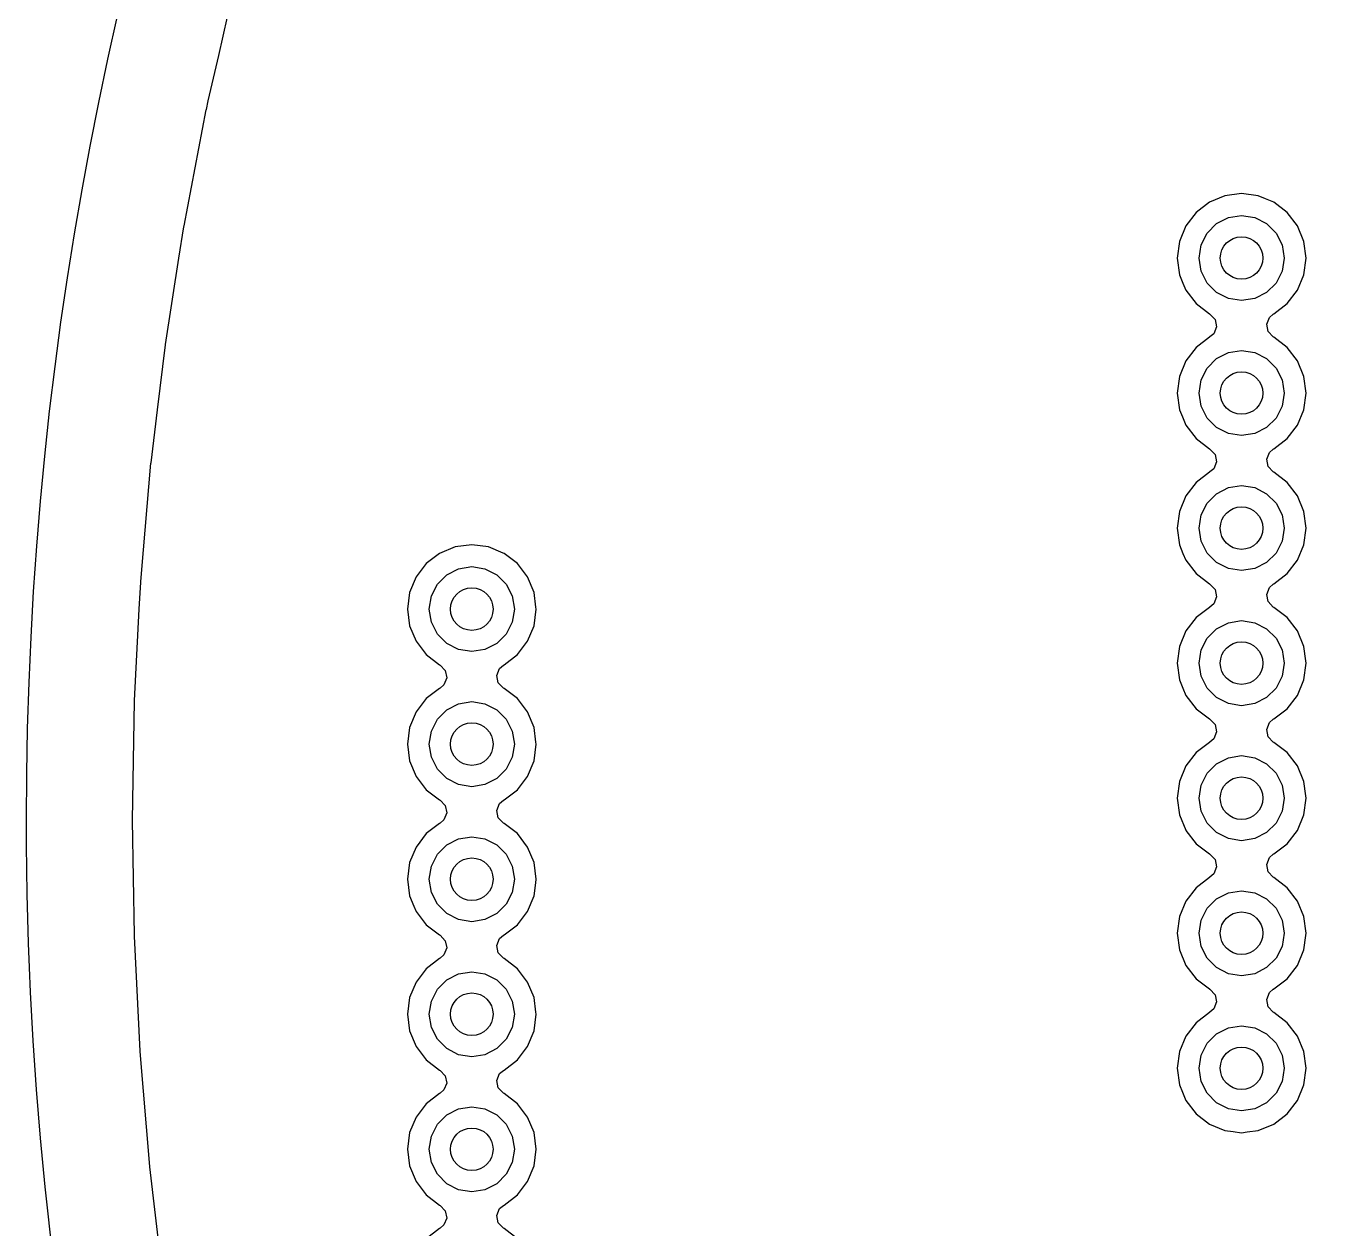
# Model space of a CAD drawing. Extents: x 116 to 183, y -128 to -37.6.
# Drawn here: x 115.95 to 128.21, y -74.92 to -63.6 of the extents above; entities that cross this region are included whole.
import ezdxf

# ---------------------------------------------------------------- set-up
doc = ezdxf.new("R2010")
doc.units = 0
doc.layers.add('BLACK', color=7, linetype='CONTINUOUS')

msp = doc.modelspace()

# ---------------------------------------------------------------- linework, layer by layer
at = {"layer": 'BLACK', "linetype": 'CONTINUOUS'}
for p, q in [((117.762006, -63.880998), (117.894907, -63.298719)), ((117.664253, -64.309282), (117.762006, -63.880998)), ((117.646201, -64.388374), (117.664253, -64.309282)), ((117.435717, -65.48316), (117.645324, -64.392547)), ((117.645324, -64.392547), (117.646201, -64.388374)), ((127.224237, -65.200956), (127.07816, -65.261463)), ((127.224239, -65.200955), (127.224237, -65.200956)), ((127.380999, -65.180318), (127.224239, -65.200955)), ((127.381001, -65.180318), (127.380999, -65.180318)), ((127.53776, -65.200955), (127.381001, -65.180318)), ((127.537762, -65.200956), (127.53776, -65.200955)), ((127.605852, -65.22916), (127.537762, -65.200956)), ((127.07816, -65.261463), (126.952718, -65.357718)), ((127.683841, -65.261464), (127.605852, -65.22916)), ((127.809282, -65.357718), (127.683841, -65.261464)), ((126.952718, -65.357718), (126.856463, -65.48316)), ((127.057393, -65.550886), (127.145886, -65.462393)), ((127.145886, -65.462393), (127.257393, -65.405577)), ((127.257393, -65.405577), (127.381, -65.386)), ((127.381, -65.386), (127.504607, -65.405577)), ((127.504607, -65.405577), (127.616114, -65.462393)), ((127.616114, -65.462393), (127.704607, -65.550886)), ((127.905536, -65.483159), (127.809282, -65.357718)), ((117.387966, -65.785998), (117.433652, -65.494287)), ((117.433652, -65.494287), (117.434384, -65.490093)), ((117.434384, -65.490093), (117.435717, -65.48316)), ((126.856463, -65.48316), (126.795956, -65.629237)), ((127.000577, -65.662393), (127.057393, -65.550886)), ((127.704607, -65.550886), (127.761423, -65.662393)), ((127.966044, -65.629238), (127.905536, -65.483159)), ((126.795955, -65.629239), (126.775318, -65.785998)), ((126.795956, -65.629237), (126.795955, -65.629239)), ((126.981, -65.786), (127.000577, -65.662393)), ((127.761423, -65.662393), (127.781, -65.786)), ((127.986682, -65.785998), (127.966044, -65.629238)), ((117.260708, -66.598549), (117.387966, -65.785998)), ((126.775318, -65.785998), (126.775318, -65.786001)), ((126.775318, -65.786001), (126.795955, -65.94276)), ((127.000577, -65.909607), (126.981, -65.786)), ((127.781, -65.786), (127.761423, -65.909607)), ((127.966044, -65.942762), (127.986682, -65.786)), ((127.986682, -65.786), (127.986682, -65.785998)), ((126.795955, -65.94276), (126.795956, -65.942762)), ((126.795956, -65.942762), (126.829383, -66.023463)), ((127.057393, -66.021114), (127.000577, -65.909607)), ((127.761423, -65.909607), (127.704607, -66.021114)), ((127.905536, -66.088841), (127.966044, -65.942762)), ((126.829383, -66.023463), (126.856464, -66.088841)), ((127.145886, -66.109607), (127.057393, -66.021114)), ((127.704607, -66.021114), (127.616114, -66.109607)), ((126.856464, -66.088841), (126.952718, -66.214282)), ((127.257393, -66.166423), (127.145886, -66.109607)), ((127.381, -66.186), (127.257393, -66.166423)), ((127.504607, -66.166423), (127.381, -66.186)), ((127.616114, -66.109607), (127.504607, -66.166423)), ((127.809282, -66.214282), (127.905536, -66.088841)), ((126.952718, -66.214282), (127.078159, -66.310536)), ((127.078159, -66.310536), (127.078166, -66.310541)), ((127.078166, -66.310541), (127.083487, -66.313613)), ((127.083487, -66.313613), (127.131703, -66.364179)), ((127.643037, -66.344352), (127.678515, -66.31361)), ((127.678515, -66.31361), (127.683828, -66.310541)), ((127.683828, -66.310541), (127.683841, -66.310536)), ((127.683841, -66.310536), (127.809282, -66.214282)), ((127.144927, -66.432786), (127.118959, -66.497651)), ((127.131703, -66.364179), (127.144927, -66.432786)), ((127.617072, -66.409218), (127.643037, -66.344352)), ((127.630298, -66.477825), (127.617072, -66.409218)), ((127.078166, -66.531458), (126.952718, -66.627718)), ((127.083487, -66.528387), (127.078166, -66.531458)), ((127.118959, -66.497651), (127.083487, -66.528387)), ((127.678515, -66.52839), (127.630298, -66.477825)), ((127.683834, -66.531461), (127.678515, -66.52839)), ((127.683841, -66.531464), (127.683834, -66.531461)), ((127.809282, -66.627718), (127.683841, -66.531464)), ((117.18611, -67.212318), (117.260127, -66.602726)), ((117.260127, -66.602726), (117.260708, -66.598549)), ((126.952718, -66.627718), (126.856463, -66.75316)), ((127.145886, -66.732393), (127.257393, -66.675577)), ((127.257393, -66.675577), (127.381, -66.656)), ((127.381, -66.656), (127.504607, -66.675577)), ((127.504607, -66.675577), (127.616114, -66.732393)), ((127.905536, -66.753159), (127.809282, -66.627718)), ((126.856463, -66.75316), (126.795956, -66.899237)), ((127.000577, -66.932393), (127.057393, -66.820886)), ((127.057393, -66.820886), (127.145886, -66.732393)), ((127.616114, -66.732393), (127.704607, -66.820886)), ((127.704607, -66.820886), (127.761423, -66.932393)), ((127.966044, -66.899238), (127.905536, -66.753159)), ((126.795955, -66.899239), (126.775318, -67.055998)), ((126.795956, -66.899237), (126.795955, -66.899239)), ((126.981, -67.056), (127.000577, -66.932393)), ((127.761423, -66.932393), (127.781, -67.056)), ((127.986682, -67.055998), (127.966044, -66.899238)), ((126.775318, -67.055998), (126.775318, -67.056001)), ((126.775318, -67.056001), (126.795955, -67.21276)), ((127.000577, -67.179607), (126.981, -67.056)), ((127.781, -67.056), (127.761423, -67.179607)), ((127.966044, -67.212762), (127.986682, -67.056)), ((127.986682, -67.056), (127.986682, -67.055998)), ((127.057393, -67.291114), (127.000577, -67.179607)), ((127.761423, -67.179607), (127.704607, -67.291114)), ((117.125406, -67.712262), (117.18611, -67.212318)), ((126.795955, -67.21276), (126.795956, -67.212762)), ((126.795956, -67.212762), (126.823905, -67.280238)), ((126.823905, -67.280238), (126.856464, -67.358841)), ((127.145886, -67.379607), (127.057393, -67.291114)), ((127.704607, -67.291114), (127.616114, -67.379607)), ((127.905536, -67.358841), (127.966044, -67.212762)), ((126.856464, -67.358841), (126.952718, -67.484282)), ((127.257393, -67.436423), (127.145886, -67.379607)), ((127.616114, -67.379607), (127.504607, -67.436423)), ((127.809282, -67.484282), (127.905536, -67.358841)), ((126.952718, -67.484282), (127.078159, -67.580536)), ((127.381, -67.456), (127.257393, -67.436423)), ((127.504607, -67.436423), (127.381, -67.456)), ((127.683841, -67.580536), (127.809282, -67.484282)), ((127.078159, -67.580536), (127.078166, -67.580541)), ((127.078166, -67.580541), (127.083487, -67.583613)), ((127.083487, -67.583613), (127.131703, -67.634179)), ((127.131703, -67.634179), (127.144927, -67.702786)), ((127.617072, -67.679218), (127.643037, -67.614352)), ((127.630298, -67.747825), (127.617072, -67.679218)), ((127.643037, -67.614352), (127.678515, -67.58361)), ((127.678515, -67.58361), (127.683828, -67.580541)), ((127.683828, -67.580541), (127.683841, -67.580536)), ((117.035174, -68.754282), (117.124964, -67.716515)), ((117.124964, -67.716515), (117.125406, -67.712262)), ((127.078166, -67.801458), (126.952718, -67.897718)), ((127.083487, -67.798387), (127.078166, -67.801458)), ((127.118959, -67.767651), (127.083487, -67.798387)), ((127.144927, -67.702786), (127.118959, -67.767651)), ((127.678515, -67.79839), (127.630298, -67.747825)), ((127.683834, -67.801461), (127.678515, -67.79839)), ((127.683841, -67.801464), (127.683834, -67.801461)), ((127.809282, -67.897718), (127.683841, -67.801464)), ((126.952718, -67.897718), (126.856463, -68.02316)), ((127.257393, -67.945577), (127.381, -67.926)), ((127.381, -67.926), (127.504607, -67.945577)), ((127.905536, -68.023159), (127.809282, -67.897718)), ((126.856463, -68.02316), (126.795956, -68.169237)), ((127.057393, -68.090886), (127.145886, -68.002393)), ((127.145886, -68.002393), (127.257393, -67.945577)), ((127.504607, -67.945577), (127.616114, -68.002393)), ((127.616114, -68.002393), (127.704607, -68.090886)), ((127.966044, -68.169238), (127.905536, -68.023159)), ((126.795955, -68.169239), (126.775318, -68.325998)), ((126.795956, -68.169237), (126.795955, -68.169239)), ((127.000577, -68.202393), (127.057393, -68.090886)), ((127.704607, -68.090886), (127.761423, -68.202393)), ((127.986682, -68.326), (127.966044, -68.169238)), ((126.981, -68.326), (127.000577, -68.202393)), ((127.761423, -68.202393), (127.781, -68.326)), ((126.775318, -68.325998), (126.775318, -68.326001)), ((126.775318, -68.326001), (126.795955, -68.48276)), ((127.000577, -68.449607), (126.981, -68.326)), ((127.781, -68.326), (127.761423, -68.449607)), ((127.966044, -68.482762), (127.986682, -68.326)), ((119.985237, -68.502956), (119.83916, -68.563463)), ((119.985239, -68.502955), (119.985237, -68.502956)), ((120.141999, -68.482318), (119.985239, -68.502955)), ((120.142001, -68.482318), (120.141999, -68.482318)), ((120.29876, -68.502955), (120.142001, -68.482318)), ((120.298762, -68.502956), (120.29876, -68.502955)), ((120.437412, -68.560387), (120.298762, -68.502956)), ((126.795955, -68.48276), (126.795956, -68.482762)), ((126.795956, -68.482762), (126.829383, -68.563463)), ((127.057393, -68.561114), (127.000577, -68.449607)), ((127.761423, -68.449607), (127.704607, -68.561114)), ((127.905536, -68.628841), (127.966044, -68.482762)), ((119.713718, -68.659718), (119.617463, -68.78516)), ((119.83916, -68.563463), (119.713718, -68.659718)), ((120.444841, -68.563464), (120.437412, -68.560387)), ((120.570282, -68.659718), (120.444841, -68.563464)), ((120.666536, -68.785159), (120.570282, -68.659718)), ((126.829383, -68.563463), (126.856464, -68.628841)), ((126.856464, -68.628841), (126.952718, -68.754282)), ((127.145886, -68.649607), (127.057393, -68.561114)), ((127.257393, -68.706423), (127.145886, -68.649607)), ((127.616114, -68.649607), (127.504607, -68.706423)), ((127.704607, -68.561114), (127.616114, -68.649607)), ((127.809282, -68.754282), (127.905536, -68.628841)), ((117.028625, -68.829966), (117.035174, -68.754282)), ((119.818393, -68.852886), (119.906886, -68.764393)), ((119.906886, -68.764393), (120.018393, -68.707577)), ((120.018393, -68.707577), (120.142, -68.688)), ((120.142, -68.688), (120.265607, -68.707577)), ((120.265607, -68.707577), (120.377114, -68.764393)), ((120.377114, -68.764393), (120.465607, -68.852886)), ((126.952718, -68.754282), (127.078159, -68.850536)), ((127.381, -68.726), (127.257393, -68.706423)), ((127.504607, -68.706423), (127.381, -68.726)), ((127.683841, -68.850536), (127.809282, -68.754282)), ((117.015176, -69.087998), (117.028329, -68.834227)), ((117.028329, -68.834227), (117.028625, -68.829966)), ((119.617463, -68.78516), (119.556956, -68.931237)), ((119.761577, -68.964393), (119.818393, -68.852886)), ((120.465607, -68.852886), (120.522423, -68.964393)), ((120.727044, -68.931238), (120.666536, -68.785159)), ((127.078159, -68.850536), (127.078166, -68.850541)), ((127.078166, -68.850541), (127.083487, -68.853613)), ((127.083487, -68.853613), (127.131703, -68.904179)), ((127.131703, -68.904179), (127.144927, -68.972786)), ((127.617072, -68.949218), (127.643037, -68.884352)), ((127.643037, -68.884352), (127.678515, -68.85361)), ((127.678515, -68.85361), (127.683828, -68.850541)), ((127.683828, -68.850541), (127.683841, -68.850536)), ((119.556955, -68.931239), (119.536318, -69.087998)), ((119.556956, -68.931237), (119.556955, -68.931239)), ((119.742, -69.088), (119.761577, -68.964393)), ((120.522423, -68.964393), (120.542, -69.088)), ((120.727044, -68.931239), (120.727044, -68.931238)), ((120.7451, -69.06839), (120.727044, -68.931239)), ((127.144927, -68.972786), (127.118959, -69.037651)), ((127.630298, -69.017825), (127.617072, -68.949218)), ((127.678515, -69.06839), (127.630298, -69.017825)), ((116.970642, -69.947239), (117.015176, -69.087998)), ((119.536318, -69.087998), (119.536318, -69.088001)), ((119.536318, -69.088001), (119.556955, -69.24476)), ((119.761577, -69.211607), (119.742, -69.088)), ((120.542, -69.088), (120.522423, -69.211607)), ((120.727044, -69.244762), (120.747682, -69.088)), ((120.747682, -69.088), (120.7451, -69.06839)), ((127.078166, -69.071458), (126.952718, -69.167718)), ((127.083487, -69.068387), (127.078166, -69.071458)), ((127.118959, -69.037651), (127.083487, -69.068387)), ((127.683834, -69.071461), (127.678515, -69.06839)), ((127.683841, -69.071464), (127.683834, -69.071461)), ((127.809282, -69.167718), (127.683841, -69.071464)), ((119.556955, -69.24476), (119.556956, -69.244762)), ((119.556956, -69.244762), (119.617464, -69.390841)), ((119.818393, -69.323114), (119.761577, -69.211607)), ((120.522423, -69.211607), (120.465607, -69.323114)), ((120.666536, -69.390841), (120.727044, -69.244762)), ((126.952718, -69.167718), (126.856463, -69.29316)), ((127.057393, -69.360886), (127.145886, -69.272393)), ((127.145886, -69.272393), (127.257393, -69.215577)), ((127.257393, -69.215577), (127.381, -69.196)), ((127.381, -69.196), (127.504607, -69.215577)), ((127.504607, -69.215577), (127.616114, -69.272393)), ((127.616114, -69.272393), (127.704607, -69.360886)), ((127.905536, -69.293159), (127.809282, -69.167718)), ((119.617464, -69.390841), (119.713718, -69.516282)), ((119.906886, -69.411607), (119.818393, -69.323114)), ((120.465607, -69.323114), (120.377114, -69.411607)), ((120.570282, -69.516282), (120.666536, -69.390841)), ((126.856463, -69.29316), (126.795956, -69.439237)), ((127.000577, -69.472393), (127.057393, -69.360886)), ((127.704607, -69.360886), (127.761423, -69.472393)), ((127.966044, -69.439238), (127.905536, -69.293159)), ((119.713718, -69.516282), (119.839159, -69.612536)), ((120.018393, -69.468423), (119.906886, -69.411607)), ((120.142, -69.488), (120.018393, -69.468423)), ((120.265607, -69.468423), (120.142, -69.488)), ((120.377114, -69.411607), (120.265607, -69.468423)), ((120.444841, -69.612536), (120.570282, -69.516282)), ((126.795955, -69.439239), (126.775318, -69.595998)), ((126.795956, -69.439237), (126.795955, -69.439239)), ((126.981, -69.596), (127.000577, -69.472393)), ((127.761423, -69.472393), (127.781, -69.596)), ((127.966044, -69.439239), (127.966044, -69.439238)), ((127.983978, -69.575464), (127.966044, -69.439239)), ((119.839159, -69.612536), (119.839166, -69.612541)), ((119.839166, -69.612541), (119.844487, -69.615613)), ((119.844487, -69.615613), (119.892703, -69.666179)), ((120.404037, -69.646352), (120.439515, -69.61561)), ((120.439515, -69.61561), (120.444828, -69.612541)), ((120.444828, -69.612541), (120.444841, -69.612536)), ((126.775318, -69.595998), (126.775318, -69.596001)), ((126.775318, -69.596001), (126.795955, -69.75276)), ((127.000577, -69.719607), (126.981, -69.596)), ((127.781, -69.596), (127.761423, -69.719607)), ((127.966044, -69.752762), (127.986682, -69.596)), ((127.986682, -69.596), (127.983978, -69.575464)), ((119.905927, -69.734786), (119.879959, -69.799651)), ((119.892703, -69.666179), (119.905927, -69.734786)), ((120.378072, -69.711218), (120.404037, -69.646352)), ((120.391298, -69.779825), (120.378072, -69.711218)), ((126.795955, -69.75276), (126.795956, -69.752762)), ((126.795956, -69.752762), (126.828342, -69.83095)), ((127.057393, -69.831114), (127.000577, -69.719607)), ((127.761423, -69.719607), (127.704607, -69.831114)), ((127.905536, -69.898841), (127.966044, -69.752762)), ((119.839166, -69.833458), (119.713718, -69.929718)), ((119.844487, -69.830387), (119.839166, -69.833458)), ((119.879959, -69.799651), (119.844487, -69.830387)), ((120.439515, -69.83039), (120.391298, -69.779825)), ((120.444834, -69.833461), (120.439515, -69.83039)), ((120.444841, -69.833464), (120.444834, -69.833461)), ((120.570282, -69.929718), (120.444841, -69.833464)), ((126.828342, -69.83095), (126.856464, -69.898841)), ((127.145886, -69.919607), (127.057393, -69.831114)), ((127.704607, -69.831114), (127.616114, -69.919607)), ((116.951038, -71.072153), (116.97033, -69.954659)), ((116.97033, -69.954659), (116.970478, -69.950393)), ((116.970478, -69.950393), (116.970642, -69.947239)), ((119.713718, -69.929718), (119.617463, -70.05516)), ((119.906886, -70.034393), (120.018393, -69.977577)), ((120.018393, -69.977577), (120.142, -69.958)), ((120.142, -69.958), (120.265607, -69.977577)), ((120.265607, -69.977577), (120.377114, -70.034393)), ((120.666536, -70.055159), (120.570282, -69.929718)), ((126.856464, -69.898841), (126.952718, -70.024282)), ((127.257393, -69.976423), (127.145886, -69.919607)), ((127.381, -69.996), (127.257393, -69.976423)), ((127.504607, -69.976423), (127.381, -69.996)), ((127.616114, -69.919607), (127.504607, -69.976423)), ((127.809282, -70.024282), (127.905536, -69.898841)), ((119.617463, -70.05516), (119.556956, -70.201237)), ((119.761577, -70.234393), (119.818393, -70.122886)), ((119.818393, -70.122886), (119.906886, -70.034393)), ((120.377114, -70.034393), (120.465607, -70.122886)), ((120.465607, -70.122886), (120.522423, -70.234393)), ((120.727044, -70.201238), (120.666536, -70.055159)), ((126.952718, -70.024282), (127.078159, -70.120536)), ((127.078159, -70.120536), (127.078166, -70.120541)), ((127.078166, -70.120541), (127.083487, -70.123613)), ((127.083487, -70.123613), (127.131703, -70.174179)), ((127.643037, -70.154352), (127.678515, -70.12361)), ((127.678515, -70.12361), (127.683828, -70.120541)), ((127.683828, -70.120541), (127.683841, -70.120536)), ((127.683841, -70.120536), (127.809282, -70.024282)), ((119.556955, -70.201239), (119.536318, -70.357998)), ((119.556956, -70.201237), (119.556955, -70.201239)), ((119.742, -70.358), (119.761577, -70.234393)), ((120.522423, -70.234393), (120.542, -70.358)), ((120.727044, -70.201239), (120.727044, -70.201238)), ((120.7451, -70.33839), (120.727044, -70.201239)), ((127.144927, -70.242786), (127.118959, -70.307651)), ((127.131703, -70.174179), (127.144927, -70.242786)), ((127.617072, -70.219218), (127.643037, -70.154352)), ((127.630298, -70.287825), (127.617072, -70.219218)), ((119.536318, -70.357998), (119.536318, -70.358001)), ((119.536318, -70.358001), (119.556955, -70.51476)), ((119.761577, -70.481607), (119.742, -70.358)), ((120.542, -70.358), (120.522423, -70.481607)), ((120.727044, -70.514762), (120.747682, -70.358)), ((120.747682, -70.358), (120.7451, -70.33839)), ((127.078166, -70.341458), (126.952718, -70.437718)), ((127.083487, -70.338387), (127.078166, -70.341458)), ((127.118959, -70.307651), (127.083487, -70.338387)), ((127.678515, -70.33839), (127.630298, -70.287825)), ((127.683834, -70.341461), (127.678515, -70.33839)), ((127.683841, -70.341464), (127.683834, -70.341461)), ((127.809282, -70.437718), (127.683841, -70.341464)), ((119.818393, -70.593114), (119.761577, -70.481607)), ((120.522423, -70.481607), (120.465607, -70.593114)), ((126.952718, -70.437718), (126.856463, -70.56316)), ((127.145886, -70.542393), (127.257393, -70.485577)), ((127.257393, -70.485577), (127.381, -70.466)), ((127.381, -70.466), (127.504607, -70.485577)), ((127.504607, -70.485577), (127.616114, -70.542393)), ((127.905536, -70.563159), (127.809282, -70.437718)), ((119.556955, -70.51476), (119.556956, -70.514762)), ((119.556956, -70.514762), (119.617464, -70.660841)), ((119.906886, -70.681607), (119.818393, -70.593114)), ((120.465607, -70.593114), (120.377114, -70.681607)), ((120.666536, -70.660841), (120.727044, -70.514762)), ((126.856463, -70.56316), (126.795956, -70.709237)), ((127.057393, -70.630886), (127.145886, -70.542393)), ((127.616114, -70.542393), (127.704607, -70.630886)), ((127.966044, -70.709238), (127.905536, -70.563159)), ((119.617464, -70.660841), (119.713718, -70.786282)), ((120.018393, -70.738423), (119.906886, -70.681607)), ((120.142, -70.758), (120.018393, -70.738423)), ((120.265607, -70.738423), (120.142, -70.758)), ((120.377114, -70.681607), (120.265607, -70.738423)), ((120.570282, -70.786282), (120.666536, -70.660841)), ((126.795955, -70.709239), (126.775318, -70.865998)), ((126.795956, -70.709237), (126.795955, -70.709239)), ((126.981, -70.866), (127.000577, -70.742393)), ((127.000577, -70.742393), (127.057393, -70.630886)), ((127.704607, -70.630886), (127.761423, -70.742393)), ((127.761423, -70.742393), (127.781, -70.866)), ((127.966044, -70.709239), (127.966044, -70.709238)), ((127.983685, -70.843238), (127.966044, -70.709239)), ((119.713718, -70.786282), (119.839159, -70.882536)), ((120.444841, -70.882536), (120.570282, -70.786282)), ((126.775318, -70.865998), (126.775318, -70.866001)), ((126.775318, -70.866001), (126.795955, -71.02276)), ((127.000577, -70.989607), (126.981, -70.866)), ((127.781, -70.866), (127.761423, -70.989607)), ((127.966044, -71.022762), (127.986682, -70.866)), ((127.986682, -70.866), (127.983685, -70.843238)), ((119.839159, -70.882536), (119.839166, -70.882541)), ((119.839166, -70.882541), (119.844487, -70.885613)), ((119.844487, -70.885613), (119.892703, -70.936179)), ((119.892703, -70.936179), (119.905927, -71.004786)), ((120.378072, -70.981218), (120.404037, -70.916352)), ((120.391298, -71.049825), (120.378072, -70.981218)), ((120.404037, -70.916352), (120.439515, -70.88561)), ((120.439515, -70.88561), (120.444828, -70.882541)), ((120.444828, -70.882541), (120.444841, -70.882536)), ((127.057393, -71.101114), (127.000577, -70.989607)), ((127.761423, -70.989607), (127.704607, -71.101114)), ((116.951038, -71.076268), (116.951038, -71.072153)), ((116.969097, -72.15561), (116.951038, -71.076268)), ((119.839166, -71.103458), (119.713718, -71.199718)), ((119.844487, -71.100387), (119.839166, -71.103458)), ((119.879959, -71.069651), (119.844487, -71.100387)), ((119.905927, -71.004786), (119.879959, -71.069651)), ((120.439515, -71.10039), (120.391298, -71.049825)), ((120.444834, -71.103461), (120.439515, -71.10039)), ((120.444841, -71.103464), (120.444834, -71.103461)), ((120.570282, -71.199718), (120.444841, -71.103464)), ((126.795955, -71.02276), (126.795956, -71.022762)), ((126.795956, -71.022762), (126.85571, -71.167022)), ((127.145886, -71.189607), (127.057393, -71.101114)), ((127.704607, -71.101114), (127.616114, -71.189607)), ((127.905536, -71.168841), (127.966044, -71.022762)), ((119.713718, -71.199718), (119.617463, -71.32516)), ((120.018393, -71.247577), (120.142, -71.228)), ((120.142, -71.228), (120.265607, -71.247577)), ((120.666536, -71.325159), (120.570282, -71.199718)), ((126.85571, -71.167022), (126.856464, -71.168841)), ((126.856464, -71.168841), (126.952718, -71.294282)), ((127.257393, -71.246423), (127.145886, -71.189607)), ((127.616114, -71.189607), (127.504607, -71.246423)), ((127.809282, -71.294282), (127.905536, -71.168841)), ((119.617463, -71.32516), (119.556956, -71.471237)), ((119.818393, -71.392886), (119.906886, -71.304393)), ((119.906886, -71.304393), (120.018393, -71.247577)), ((120.265607, -71.247577), (120.377114, -71.304393)), ((120.377114, -71.304393), (120.465607, -71.392886)), ((120.727044, -71.471238), (120.666536, -71.325159)), ((126.952718, -71.294282), (127.078159, -71.390536)), ((127.381, -71.266), (127.257393, -71.246423)), ((127.504607, -71.246423), (127.381, -71.266)), ((127.683841, -71.390536), (127.809282, -71.294282)), ((119.556955, -71.471239), (119.536318, -71.627998)), ((119.556956, -71.471237), (119.556955, -71.471239)), ((119.761577, -71.504393), (119.818393, -71.392886)), ((120.465607, -71.392886), (120.522423, -71.504393)), ((120.727044, -71.471239), (120.727044, -71.471238)), ((120.747682, -71.627998), (120.727044, -71.471239)), ((127.078159, -71.390536), (127.078166, -71.390541)), ((127.078166, -71.390541), (127.083487, -71.393613)), ((127.083487, -71.393613), (127.131703, -71.444179)), ((127.131703, -71.444179), (127.144927, -71.512786)), ((127.617072, -71.489218), (127.643037, -71.424352)), ((127.643037, -71.424352), (127.678515, -71.39361)), ((127.678515, -71.39361), (127.683828, -71.390541)), ((127.683828, -71.390541), (127.683841, -71.390536)), ((119.742, -71.628), (119.761577, -71.504393)), ((120.522423, -71.504393), (120.542, -71.628)), ((127.118959, -71.577651), (127.083487, -71.608387)), ((127.144927, -71.512786), (127.118959, -71.577651)), ((127.630298, -71.557825), (127.617072, -71.489218)), ((127.678515, -71.60839), (127.630298, -71.557825)), ((119.536318, -71.627998), (119.536318, -71.628001)), ((119.536318, -71.628001), (119.556955, -71.78476)), ((119.761577, -71.751607), (119.742, -71.628)), ((120.542, -71.628), (120.522423, -71.751607)), ((120.727044, -71.784762), (120.74331, -71.661206)), ((120.74331, -71.661206), (120.747682, -71.628001)), ((120.747682, -71.628001), (120.747682, -71.627998)), ((126.952718, -71.707718), (126.856463, -71.83316)), ((127.078166, -71.611458), (126.952718, -71.707718)), ((127.083487, -71.608387), (127.078166, -71.611458)), ((127.683834, -71.611461), (127.678515, -71.60839)), ((127.683841, -71.611464), (127.683834, -71.611461)), ((127.809282, -71.707718), (127.683841, -71.611464)), ((127.905536, -71.833159), (127.809282, -71.707718)), ((119.556955, -71.78476), (119.556956, -71.784762)), ((119.556956, -71.784762), (119.597232, -71.881998)), ((119.818393, -71.863114), (119.761577, -71.751607)), ((120.522423, -71.751607), (120.465607, -71.863114)), ((120.666536, -71.930841), (120.727044, -71.784762)), ((126.856463, -71.83316), (126.795956, -71.979237)), ((127.057393, -71.900886), (127.145886, -71.812393)), ((127.145886, -71.812393), (127.257393, -71.755577)), ((127.257393, -71.755577), (127.381, -71.736)), ((127.381, -71.736), (127.504607, -71.755577)), ((127.504607, -71.755577), (127.616114, -71.812393)), ((127.616114, -71.812393), (127.704607, -71.900886)), ((127.966044, -71.979238), (127.905536, -71.833159)), ((119.597232, -71.881998), (119.617464, -71.930841)), ((119.617464, -71.930841), (119.713718, -72.056282)), ((119.906886, -71.951607), (119.818393, -71.863114)), ((120.018393, -72.008423), (119.906886, -71.951607)), ((120.377114, -71.951607), (120.265607, -72.008423)), ((120.465607, -71.863114), (120.377114, -71.951607)), ((120.570282, -72.056282), (120.666536, -71.930841)), ((127.000577, -72.012393), (127.057393, -71.900886)), ((127.704607, -71.900886), (127.761423, -72.012393)), ((119.713718, -72.056282), (119.839159, -72.152536)), ((120.142, -72.028), (120.018393, -72.008423)), ((120.265607, -72.008423), (120.142, -72.028)), ((120.444841, -72.152536), (120.570282, -72.056282)), ((126.795955, -71.979239), (126.775318, -72.135998)), ((126.795956, -71.979237), (126.795955, -71.979239)), ((126.981, -72.136), (127.000577, -72.012393)), ((127.761423, -72.012393), (127.781, -72.136)), ((127.966044, -71.979239), (127.966044, -71.979238)), ((127.986682, -72.135998), (127.966044, -71.979239)), ((116.969161, -72.159449), (116.969097, -72.15561)), ((116.969299, -72.163573), (116.969161, -72.159449)), ((117.023646, -73.245516), (116.969299, -72.163573)), ((119.839159, -72.152536), (119.839166, -72.152541)), ((119.839166, -72.152541), (119.844487, -72.155613)), ((119.844487, -72.155613), (119.892703, -72.206179)), ((119.892703, -72.206179), (119.905927, -72.274786)), ((120.378072, -72.251218), (120.404037, -72.186352)), ((120.404037, -72.186352), (120.439515, -72.15561)), ((120.439515, -72.15561), (120.444828, -72.152541)), ((120.444828, -72.152541), (120.444841, -72.152536)), ((126.775318, -72.135998), (126.775318, -72.136001)), ((126.775318, -72.136001), (126.795955, -72.29276)), ((127.000577, -72.259607), (126.981, -72.136)), ((127.781, -72.136), (127.761423, -72.259607)), ((127.966044, -72.292762), (127.983731, -72.158416)), ((127.983731, -72.158416), (127.986682, -72.136001)), ((127.986682, -72.136001), (127.986682, -72.135998)), ((119.879959, -72.339651), (119.844487, -72.370387)), ((119.905927, -72.274786), (119.879959, -72.339651)), ((120.391298, -72.319825), (120.378072, -72.251218)), ((120.439515, -72.37039), (120.391298, -72.319825)), ((126.795955, -72.29276), (126.795956, -72.292762)), ((126.795956, -72.292762), (126.856464, -72.438841)), ((127.057393, -72.371114), (127.000577, -72.259607)), ((127.761423, -72.259607), (127.704607, -72.371114)), ((127.905536, -72.438841), (127.966044, -72.292762)), ((119.839166, -72.373458), (119.713718, -72.469718)), ((119.844487, -72.370387), (119.839166, -72.373458)), ((120.444834, -72.373461), (120.439515, -72.37039)), ((120.444841, -72.373464), (120.444834, -72.373461)), ((120.570282, -72.469718), (120.444841, -72.373464)), ((126.856464, -72.438841), (126.952718, -72.564282)), ((127.145886, -72.459607), (127.057393, -72.371114)), ((127.257393, -72.516423), (127.145886, -72.459607)), ((127.616114, -72.459607), (127.504607, -72.516423)), ((127.704607, -72.371114), (127.616114, -72.459607)), ((127.809282, -72.564282), (127.905536, -72.438841)), ((119.713718, -72.469718), (119.617463, -72.59516)), ((119.818393, -72.662886), (119.906886, -72.574393)), ((119.906886, -72.574393), (120.018393, -72.517577)), ((120.018393, -72.517577), (120.142, -72.498)), ((120.142, -72.498), (120.265607, -72.517577)), ((120.265607, -72.517577), (120.377114, -72.574393)), ((120.377114, -72.574393), (120.465607, -72.662886)), ((120.666536, -72.595159), (120.570282, -72.469718)), ((126.952718, -72.564282), (127.078159, -72.660536)), ((127.381, -72.536), (127.257393, -72.516423)), ((127.504607, -72.516423), (127.381, -72.536)), ((127.683841, -72.660536), (127.809282, -72.564282)), ((119.617463, -72.59516), (119.556956, -72.741237)), ((119.761577, -72.774393), (119.818393, -72.662886)), ((120.465607, -72.662886), (120.522423, -72.774393)), ((120.727044, -72.741238), (120.666536, -72.595159)), ((127.078159, -72.660536), (127.078166, -72.660541)), ((127.078166, -72.660541), (127.083487, -72.663613)), ((127.083487, -72.663613), (127.131703, -72.714179)), ((127.617072, -72.759218), (127.643037, -72.694352)), ((127.643037, -72.694352), (127.678515, -72.66361)), ((127.678515, -72.66361), (127.683828, -72.660541)), ((127.683828, -72.660541), (127.683841, -72.660536)), ((119.556955, -72.741239), (119.536318, -72.897998)), ((119.556956, -72.741237), (119.556955, -72.741239)), ((119.742, -72.898), (119.761577, -72.774393)), ((120.522423, -72.774393), (120.542, -72.898)), ((120.727044, -72.741239), (120.727044, -72.741238)), ((120.7451, -72.87839), (120.727044, -72.741239)), ((127.144927, -72.782786), (127.118959, -72.847651)), ((127.131703, -72.714179), (127.144927, -72.782786)), ((127.630298, -72.827825), (127.617072, -72.759218)), ((127.678515, -72.87839), (127.630298, -72.827825)), ((119.536318, -72.897998), (119.536318, -72.898001)), ((119.536318, -72.898001), (119.556955, -73.05476)), ((119.761577, -73.021607), (119.742, -72.898)), ((120.542, -72.898), (120.522423, -73.021607)), ((120.727044, -73.054762), (120.747682, -72.898)), ((120.747682, -72.898), (120.7451, -72.87839)), ((127.078166, -72.881458), (126.952718, -72.977718)), ((127.083487, -72.878387), (127.078166, -72.881458)), ((127.118959, -72.847651), (127.083487, -72.878387)), ((127.683834, -72.881461), (127.678515, -72.87839)), ((127.683841, -72.881464), (127.683834, -72.881461)), ((127.809282, -72.977718), (127.683841, -72.881464)), ((119.556955, -73.05476), (119.556956, -73.054762)), ((119.556956, -73.054762), (119.617464, -73.200841)), ((119.818393, -73.133114), (119.761577, -73.021607)), ((120.522423, -73.021607), (120.465607, -73.133114)), ((120.666536, -73.200841), (120.727044, -73.054762)), ((126.952718, -72.977718), (126.856463, -73.10316)), ((127.145886, -73.082393), (127.257393, -73.025577)), ((127.257393, -73.025577), (127.381, -73.006)), ((127.381, -73.006), (127.504607, -73.025577)), ((127.504607, -73.025577), (127.616114, -73.082393)), ((127.905536, -73.103159), (127.809282, -72.977718)), ((119.906886, -73.221607), (119.818393, -73.133114)), ((120.465607, -73.133114), (120.377114, -73.221607)), ((126.856463, -73.10316), (126.795956, -73.249237)), ((127.000577, -73.282393), (127.057393, -73.170886)), ((127.057393, -73.170886), (127.145886, -73.082393)), ((127.616114, -73.082393), (127.704607, -73.170886)), ((127.704607, -73.170886), (127.761423, -73.282393)), ((127.966044, -73.249238), (127.905536, -73.103159)), ((117.023917, -73.249558), (117.023646, -73.245516)), ((117.114427, -74.329043), (117.023917, -73.249558)), ((119.617464, -73.200841), (119.713718, -73.326282)), ((120.018393, -73.278423), (119.906886, -73.221607)), ((120.142, -73.298), (120.018393, -73.278423)), ((120.265607, -73.278423), (120.142, -73.298)), ((120.377114, -73.221607), (120.265607, -73.278423)), ((120.570282, -73.326282), (120.666536, -73.200841)), ((126.795955, -73.249239), (126.775318, -73.405998)), ((126.795956, -73.249237), (126.795955, -73.249239)), ((126.981, -73.406), (127.000577, -73.282393)), ((127.761423, -73.282393), (127.781, -73.406)), ((127.986682, -73.406), (127.966044, -73.249238)), ((119.713718, -73.326282), (119.839159, -73.422536)), ((119.839159, -73.422536), (119.839166, -73.422541)), ((119.839166, -73.422541), (119.844487, -73.425613)), ((119.844487, -73.425613), (119.892703, -73.476179)), ((120.404037, -73.456352), (120.439515, -73.42561)), ((120.439515, -73.42561), (120.444828, -73.422541)), ((120.444828, -73.422541), (120.444841, -73.422536)), ((120.444841, -73.422536), (120.570282, -73.326282)), ((126.775318, -73.405998), (126.775318, -73.406001)), ((126.775318, -73.406001), (126.795955, -73.56276)), ((127.000577, -73.529607), (126.981, -73.406)), ((127.781, -73.406), (127.761423, -73.529607)), ((127.966044, -73.562762), (127.986682, -73.406)), ((119.905927, -73.544786), (119.879959, -73.609651)), ((119.892703, -73.476179), (119.905927, -73.544786)), ((120.378072, -73.521218), (120.404037, -73.456352)), ((120.391298, -73.589825), (120.378072, -73.521218)), ((126.795955, -73.56276), (126.795956, -73.562762)), ((126.795956, -73.562762), (126.823905, -73.630238)), ((127.057393, -73.641114), (127.000577, -73.529607)), ((127.761423, -73.529607), (127.704607, -73.641114)), ((127.905536, -73.708841), (127.966044, -73.562762)), ((119.839166, -73.643458), (119.713718, -73.739718)), ((119.844487, -73.640387), (119.839166, -73.643458)), ((119.879959, -73.609651), (119.844487, -73.640387)), ((120.439515, -73.64039), (120.391298, -73.589825)), ((120.444834, -73.643461), (120.439515, -73.64039)), ((120.444841, -73.643464), (120.444834, -73.643461)), ((120.570282, -73.739718), (120.444841, -73.643464)), ((126.823905, -73.630238), (126.856464, -73.708841)), ((127.145886, -73.729607), (127.057393, -73.641114)), ((127.704607, -73.641114), (127.616114, -73.729607)), ((119.713718, -73.739718), (119.617463, -73.86516)), ((119.906886, -73.844393), (120.018393, -73.787577)), ((120.018393, -73.787577), (120.142, -73.768)), ((120.142, -73.768), (120.265607, -73.787577)), ((120.265607, -73.787577), (120.377114, -73.844393)), ((120.666536, -73.865159), (120.570282, -73.739718)), ((126.856464, -73.708841), (126.952718, -73.834282)), ((127.257393, -73.786423), (127.145886, -73.729607)), ((127.381, -73.806), (127.257393, -73.786423)), ((127.504607, -73.786423), (127.381, -73.806)), ((127.616114, -73.729607), (127.504607, -73.786423)), ((127.809282, -73.834282), (127.905536, -73.708841)), ((119.617463, -73.86516), (119.556956, -74.011237)), ((119.761577, -74.044393), (119.818393, -73.932886)), ((119.818393, -73.932886), (119.906886, -73.844393)), ((120.377114, -73.844393), (120.465607, -73.932886)), ((120.465607, -73.932886), (120.522423, -74.044393)), ((120.727044, -74.011238), (120.666536, -73.865159)), ((126.952718, -73.834282), (127.078159, -73.930536)), ((127.078159, -73.930536), (127.224238, -73.991044)), ((127.537762, -73.991044), (127.683841, -73.930536)), ((127.683841, -73.930536), (127.809282, -73.834282)), ((119.556955, -74.011239), (119.536318, -74.167998)), ((119.556956, -74.011237), (119.556955, -74.011239)), ((119.742, -74.168), (119.761577, -74.044393)), ((120.522423, -74.044393), (120.542, -74.168)), ((120.747682, -74.168), (120.727044, -74.011238)), ((127.224238, -73.991044), (127.302619, -74.001363)), ((127.302619, -74.001363), (127.380999, -74.011682)), ((127.380999, -74.011682), (127.381, -74.011682)), ((127.381, -74.011682), (127.381001, -74.011682)), ((127.381001, -74.011682), (127.433254, -74.004802)), ((127.433254, -74.004802), (127.537762, -73.991044)), ((119.536318, -74.167998), (119.536318, -74.168001)), ((119.536318, -74.168001), (119.556955, -74.32476)), ((119.761577, -74.291607), (119.742, -74.168)), ((120.542, -74.168), (120.522423, -74.291607)), ((120.727044, -74.324762), (120.747682, -74.168)), ((119.818393, -74.403114), (119.761577, -74.291607)), ((120.522423, -74.291607), (120.465607, -74.403114)), ((117.114834, -74.333093), (117.114427, -74.329043)), ((117.241413, -75.40901), (117.114834, -74.333093)), ((119.556955, -74.32476), (119.556956, -74.324762)), ((119.556956, -74.324762), (119.617464, -74.470841)), ((119.906886, -74.491607), (119.818393, -74.403114)), ((120.465607, -74.403114), (120.377114, -74.491607)), ((120.666536, -74.470841), (120.727044, -74.324762)), ((119.617464, -74.470841), (119.713718, -74.596282)), ((120.018393, -74.548423), (119.906886, -74.491607)), ((120.377114, -74.491607), (120.265607, -74.548423)), ((120.570282, -74.596282), (120.666536, -74.470841)), ((119.713718, -74.596282), (119.839159, -74.692536)), ((120.142, -74.568), (120.018393, -74.548423)), ((120.265607, -74.548423), (120.142, -74.568)), ((120.444841, -74.692536), (120.570282, -74.596282)), ((119.839159, -74.692536), (119.839166, -74.692541)), ((119.839166, -74.692541), (119.844487, -74.695613)), ((119.844487, -74.695613), (119.892703, -74.746179)), ((119.892703, -74.746179), (119.905927, -74.814786)), ((120.378072, -74.791218), (120.404037, -74.726352)), ((120.391298, -74.859825), (120.378072, -74.791218)), ((120.404037, -74.726352), (120.439515, -74.69561)), ((120.439515, -74.69561), (120.444828, -74.692541)), ((120.444828, -74.692541), (120.444841, -74.692536)), ((119.839166, -74.913458), (119.713718, -75.009718)), ((119.844487, -74.910387), (119.839166, -74.913458)), ((119.879959, -74.879651), (119.844487, -74.910387)), ((119.905927, -74.814786), (119.879959, -74.879651)), ((120.439515, -74.91039), (120.391298, -74.859825)), ((120.444834, -74.913461), (120.439515, -74.91039)), ((120.444841, -74.913464), (120.444834, -74.913461)), ((120.570282, -75.009718), (120.444841, -74.913464))]:
    msp.add_line(p, q, dxfattribs=at)
at = {"layer": 'BLACK'}
for centre in [(127.381, -65.786), (127.381, -67.056), (127.381, -68.326), (120.142, -69.088), (127.381, -69.596), (120.142, -70.358), (127.381, -70.866), (120.142, -71.628), (127.381, -72.136), (120.142, -72.898), (127.381, -73.406), (120.142, -74.168)]:
    msp.add_circle(centre, 0.2, dxfattribs=at)
for centre, radius, start, end in [((149.450502, -71.074296), 33.5, 0, 180), ((149.4505, -71.0743), 33.499996, -180.0000068, -130.1553645)]:
    msp.add_arc(centre, radius, start, end, dxfattribs=at)

doc.saveas('drawing.dxf')
